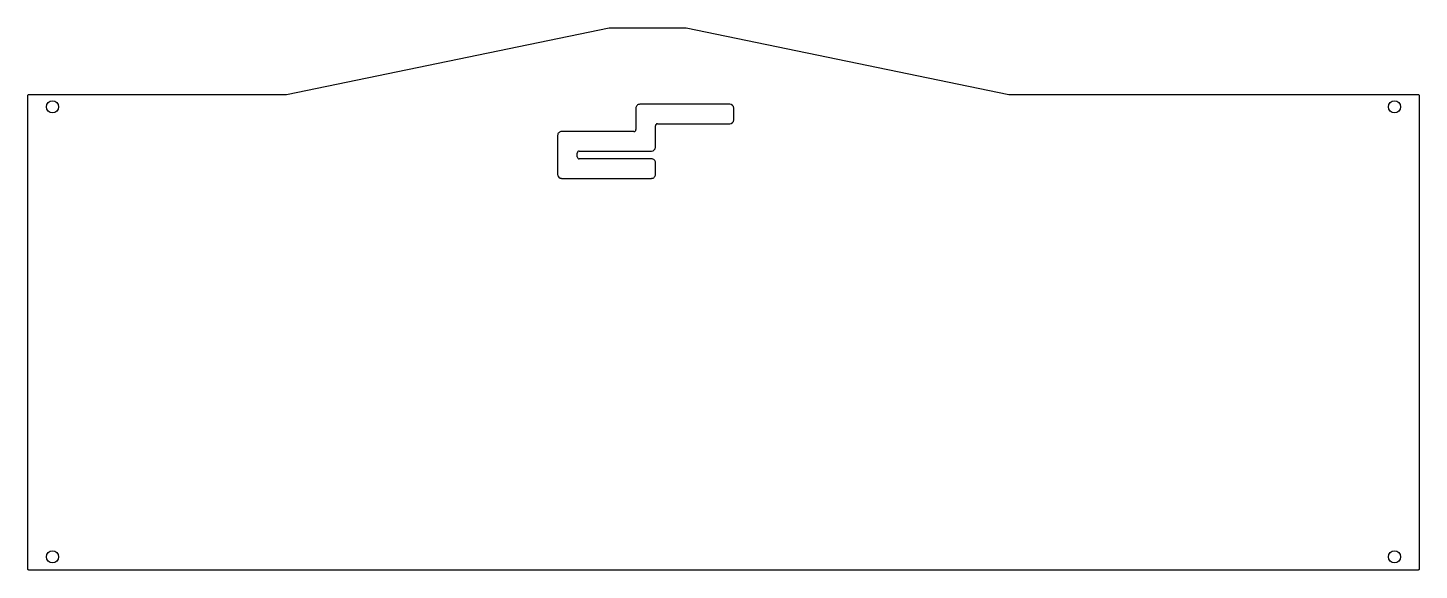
# Model space of a CAD drawing. Extents: x -159 to 196, y 86 to 225.
import ezdxf

# ---------------------------------------------------------------- set-up
doc = ezdxf.new("R2010")
doc.units = 0
doc.header["$MEASUREMENT"] = 0
doc.layers.add('MODELSKETCH_VISIBLE', color=7, linetype='CONTINUOUS')

msp = doc.modelspace()

# ---------------------------------------------------------------- linework, layer by layer
at = {"layer": 'MODELSKETCH_VISIBLE'}
for p, q in [((-93.13, 207.77), (-10.67, 224.78)), ((-10.67, 224.78), (8.98, 224.78)), ((8.98, 224.78), (91.44, 207.77)), ((-159.26, 86.47), (-159.26, 207.47)), ((-158.96, 207.77), (-93.13, 207.77)), ((91.44, 207.77), (196.04, 207.77)), ((196.34, 207.47), (196.34, 86.47)), ((-3.85, 204.24), (-3.85, 198.76)), ((20.15, 205.24), (-2.85, 205.24)), ((21.15, 201.25), (21.15, 204.24)), ((1.15, 194.28), (1.15, 199.76)), ((1.65, 200.26), (20.15, 200.26)), ((-23.85, 197.27), (-23.85, 187.31)), ((-4.35, 198.26), (-22.85, 198.26)), ((-18.85, 191.79), (-18.85, 192.78)), ((-18.35, 193.28), (0.15, 193.28)), ((0.14, 191.29), (-18.35, 191.29)), ((1.15, 187.31), (1.15, 190.29)), ((-22.85, 186.31), (0.15, 186.31)), ((196.04, 86.17), (-158.96, 86.17))]:
    msp.add_line(p, q, dxfattribs=at)
for centre in [(-152.96, 204.6), (190.04, 204.6), (-152.96, 89.6), (190.04, 89.6)]:
    msp.add_circle(centre, 1.55, dxfattribs=at)
for centre, major_axis, start_param, end_param in [((-2.85, 204.24), (1, 0), 1.570796, 3.141593), ((20.15, 204.24), (1, 0), 0, 1.570796), ((1.65, 199.76), (-0.5, 0), 4.712389, 6.283185), ((20.15, 201.25), (1, 0), 4.712389, 6.283185), ((-22.85, 197.27), (1, 0), 1.570796, 3.141593), ((-4.35, 198.76), (-0.5, 0), 1.570796, 3.141593), ((-18.35, 192.78), (-0.5, 0), 4.712389, 6.283185), ((0.15, 194.28), (1, 0), 4.712389, 6.283185), ((-18.35, 191.79), (-0.5, 0), 0, 1.570796), ((0.15, 190.29), (1, 0), 0.000248, 1.583258), ((-22.85, 187.31), (1, 0), 3.141593, 4.712389), ((0.15, 187.31), (1, 0), 4.712389, 6.283511)]:
    msp.add_ellipse(centre, major_axis=major_axis, ratio=0.996195, start_param=start_param, end_param=end_param, dxfattribs=at)
for points in [[(-159.26, 207.47), (-159.26, 207.51), (-159.24, 207.59), (-159.17, 207.69), (-159.07, 207.76), (-159, 207.77), (-158.96, 207.77)], [(196.04, 207.77), (196.08, 207.77), (196.16, 207.76), (196.26, 207.69), (196.33, 207.59), (196.34, 207.51), (196.34, 207.47)], [(-158.96, 86.17), (-159, 86.17), (-159.07, 86.19), (-159.17, 86.25), (-159.24, 86.35), (-159.26, 86.43), (-159.26, 86.47)], [(196.34, 86.47), (196.34, 86.43), (196.33, 86.35), (196.26, 86.25), (196.16, 86.19), (196.08, 86.17), (196.04, 86.17)]]:
    msp.add_open_spline(points, degree=3, dxfattribs=at)

doc.saveas('drawing.dxf')
